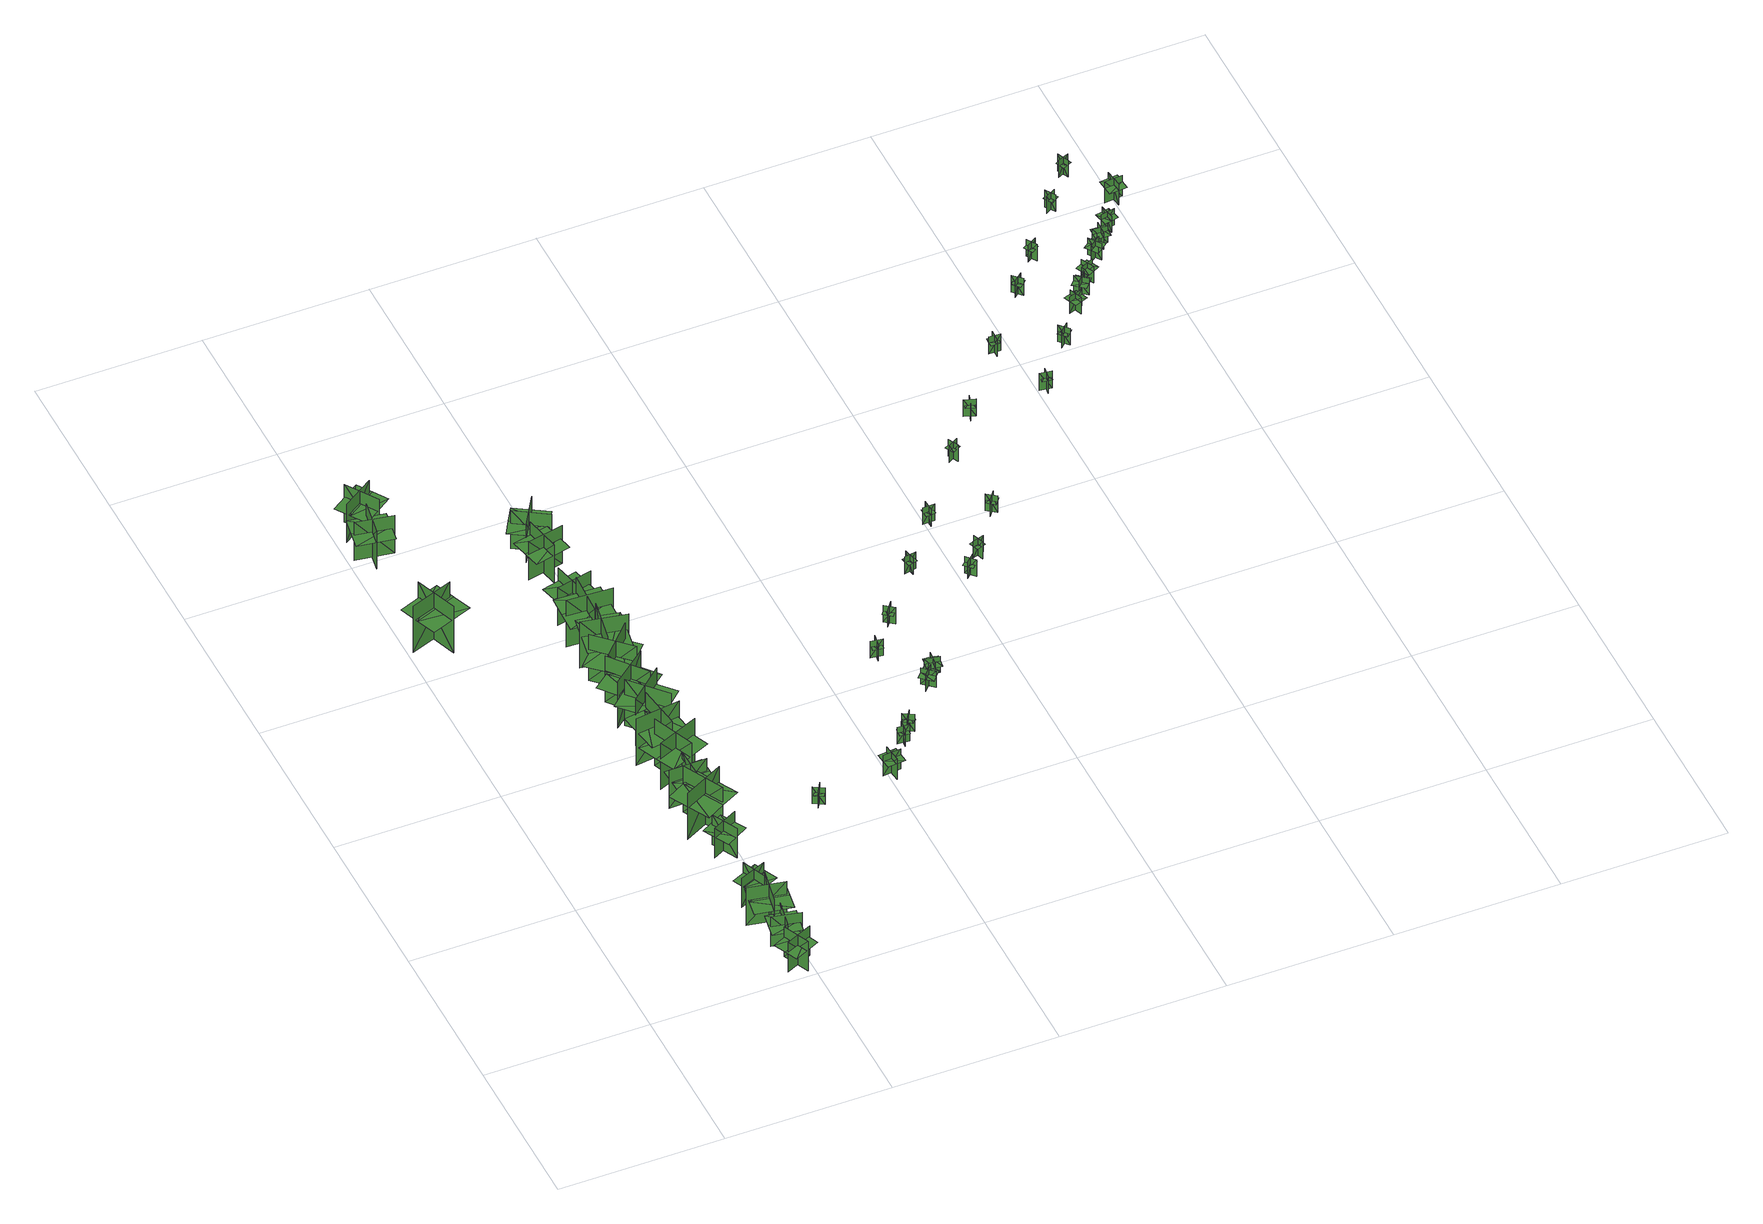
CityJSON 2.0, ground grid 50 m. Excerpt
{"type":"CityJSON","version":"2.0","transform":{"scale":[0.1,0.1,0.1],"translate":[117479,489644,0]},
"CityObjects":{
"tree1":{"type":"SolitaryVegetationObject","geometry":[{"type":"MultiSurface","lod":"1","boundaries":[[[0,1,2]],[[0,2,3]],[[4,5,6]],[[4,6,7]],[[8,9,10]],[[8,10,11]],[[8,11,12]],[[8,12,13]]]}]},
"tree2":{"type":"SolitaryVegetationObject","geometry":[{"type":"MultiSurface","lod":"1","boundaries":[[[14,15,16]],[[14,16,17]],[[18,19,20]],[[18,20,21]],[[22,23,24]],[[22,24,25]],[[22,25,26]],[[22,26,27]]]}]},
"tree3":{"type":"SolitaryVegetationObject","geometry":[{"type":"MultiSurface","lod":"1","boundaries":[[[28,29,30]],[[28,30,31]],[[32,33,34]],[[32,34,35]],[[36,37,38]],[[36,38,39]],[[36,39,40]],[[36,40,41]]]}]},
"tree4":{"type":"SolitaryVegetationObject","geometry":[{"type":"MultiSurface","lod":"1","boundaries":[[[42,43,44]],[[42,44,45]],[[46,47,48]],[[46,48,49]],[[50,51,52]],[[50,52,53]],[[50,53,54]],[[50,54,55]]]}]},
"tree5":{"type":"SolitaryVegetationObject","geometry":[{"type":"MultiSurface","lod":"1","boundaries":[[[56,57,58]],[[56,58,59]],[[60,61,62]],[[60,62,63]],[[64,65,66]],[[64,66,67]],[[64,67,68]],[[64,68,69]]]}]},
"tree6":{"type":"SolitaryVegetationObject","geometry":[{"type":"MultiSurface","lod":"1","boundaries":[[[70,71,72]],[[70,72,73]],[[74,75,76]],[[74,76,77]],[[78,79,80]],[[78,80,81]],[[78,81,82]],[[78,82,83]]]}]},
"tree7":{"type":"SolitaryVegetationObject","geometry":[{"type":"MultiSurface","lod":"1","boundaries":[[[84,85,86]],[[84,86,87]],[[88,89,90]],[[88,90,91]],[[92,93,94]],[[92,94,95]],[[92,95,96]],[[92,96,97]]]}]},
"tree8":{"type":"SolitaryVegetationObject","geometry":[{"type":"MultiSurface","lod":"1","boundaries":[[[98,99,100]],[[98,100,101]],[[102,103,104]],[[102,104,105]],[[106,107,108]],[[106,108,109]],[[106,109,110]],[[106,110,111]]]}]},
"tree9":{"type":"SolitaryVegetationObject","geometry":[{"type":"MultiSurface","lod":"1","boundaries":[[[112,113,114]],[[112,114,115]],[[116,117,118]],[[116,118,119]],[[120,121,122]],[[120,122,123]],[[120,123,124]],[[120,124,125]]]}]},
"tree10":{"type":"SolitaryVegetationObject","geometry":[{"type":"MultiSurface","lod":"1","boundaries":[[[126,127,128]],[[126,128,129]],[[130,131,132]],[[130,132,133]],[[134,135,136]],[[134,136,137]],[[134,137,138]],[[134,138,139]]]}]},
"tree11":{"type":"SolitaryVegetationObject","geometry":[{"type":"MultiSurface","lod":"1","boundaries":[[[140,141,142]],[[140,142,143]],[[144,145,146]],[[144,146,147]],[[148,149,150]],[[148,150,151]],[[148,151,152]],[[148,152,153]]]}]},
"tree12":{"type":"SolitaryVegetationObject","geometry":[{"type":"MultiSurface","lod":"1","boundaries":[[[154,155,156]],[[154,156,157]],[[158,159,160]],[[158,160,161]],[[162,163,164]],[[162,164,165]],[[162,165,166]],[[162,166,167]]]}]},
"tree13":{"type":"SolitaryVegetationObject","geometry":[{"type":"MultiSurface","lod":"1","boundaries":[[[168,169,170]],[[168,170,171]],[[172,173,174]],[[172,174,175]],[[176,177,178]],[[176,178,179]],[[176,179,180]],[[176,180,181]]]}]},
"tree14":{"type":"SolitaryVegetationObject","geometry":[{"type":"MultiSurface","lod":"1","boundaries":[[[182,183,184]],[[182,184,185]],[[186,187,188]],[[186,188,189]],[[190,191,192]],[[190,192,193]],[[190,193,194]],[[190,194,195]]]}]},
"tree15":{"type":"SolitaryVegetationObject","geometry":[{"type":"MultiSurface","lod":"1","boundaries":[[[196,197,198]],[[196,198,199]],[[200,201,202]],[[200,202,203]],[[204,205,206]],[[204,206,207]],[[204,207,208]],[[204,208,209]]]}]},
"tree16":{"type":"SolitaryVegetationObject","geometry":[{"type":"MultiSurface","lod":"1","boundaries":[[[210,211,212]],[[210,212,213]],[[214,215,216]],[[214,216,217]],[[218,219,220]],[[218,220,221]],[[218,221,222]],[[218,222,223]]]}]},
"tree17":{"type":"SolitaryVegetationObject","geometry":[{"type":"MultiSurface","lod":"1","boundaries":[[[224,225,226]],[[224,226,227]],[[228,229,230]],[[228,230,231]],[[232,233,234]],[[232,234,235]],[[232,235,236]],[[232,236,237]]]}]},
"tree18":{"type":"SolitaryVegetationObject","geometry":[{"type":"MultiSurface","lod":"1","boundaries":[[[238,239,240]],[[238,240,241]],[[242,243,244]],[[242,244,245]],[[246,247,248]],[[246,248,249]],[[246,249,250]],[[246,250,251]]]}]},
"tree19":{"type":"SolitaryVegetationObject","geometry":[{"type":"MultiSurface","lod":"1","boundaries":[[[252,253,254]],[[252,254,255]],[[256,257,258]],[[256,258,259]],[[260,261,262]],[[260,262,263]],[[260,263,264]],[[260,264,265]]]}]},
"tree20":{"type":"SolitaryVegetationObject","geometry":[{"type":"MultiSurface","lod":"1","boundaries":[[[266,267,268]],[[266,268,269]],[[270,271,272]],[[270,272,273]],[[274,275,276]],[[274,276,277]],[[274,277,278]],[[274,278,279]]]}]},
"tree21":{"type":"SolitaryVegetationObject","geometry":[{"type":"MultiSurface","lod":"1","boundaries":[[[280,281,282]],[[280,282,283]],[[284,285,286]],[[284,286,287]],[[288,289,290]],[[288,290,291]],[[288,291,292]],[[288,292,293]]]}]},
"tree22":{"type":"SolitaryVegetationObject","geometry":[{"type":"MultiSurface","lod":"1","boundaries":[[[294,295,296]],[[294,296,297]],[[298,299,300]],[[298,300,301]],[[302,303,304]],[[302,304,305]],[[302,305,306]],[[302,306,307]]]}]},
"tree23":{"type":"SolitaryVegetationObject","geometry":[{"type":"MultiSurface","lod":"1","boundaries":[[[308,309,310]],[[308,310,311]],[[312,313,314]],[[312,314,315]],[[316,317,318]],[[316,318,319]],[[316,319,320]],[[316,320,321]]]}]},
"tree24":{"type":"SolitaryVegetationObject","geometry":[{"type":"MultiSurface","lod":"1","boundaries":[[[322,323,324]],[[322,324,325]],[[326,327,328]],[[326,328,329]],[[330,331,332]],[[330,332,333]],[[330,333,334]],[[330,334,335]]]}]},
"tree25":{"type":"SolitaryVegetationObject","geometry":[{"type":"MultiSurface","lod":"1","boundaries":[[[336,337,338]],[[336,338,339]],[[340,341,342]],[[340,342,343]],[[344,345,346]],[[344,346,347]],[[344,347,348]],[[344,348,349]]]}]},
"tree26":{"type":"SolitaryVegetationObject","geometry":[{"type":"MultiSurface","lod":"1","boundaries":[[[350,351,352]],[[350,352,353]],[[354,355,356]],[[354,356,357]],[[358,359,360]],[[358,360,361]],[[358,361,362]],[[358,362,363]]]}]},
"tree27":{"type":"SolitaryVegetationObject","geometry":[{"type":"MultiSurface","lod":"1","boundaries":[[[364,365,366]],[[364,366,367]],[[368,369,370]],[[368,370,371]],[[372,373,374]],[[372,374,375]],[[372,375,376]],[[372,376,377]]]}]},
"tree28":{"type":"SolitaryVegetationObject","geometry":[{"type":"MultiSurface","lod":"1","boundaries":[[[378,379,380]],[[378,380,381]],[[382,383,384]],[[382,384,385]],[[386,387,388]],[[386,388,389]],[[386,389,390]],[[386,390,391]]]}]},
"tree29":{"type":"SolitaryVegetationObject","geometry":[{"type":"MultiSurface","lod":"1","boundaries":[[[392,393,394]],[[392,394,395]],[[396,397,398]],[[396,398,399]],[[400,401,402]],[[400,402,403]],[[400,403,404]],[[400,404,405]]]}]},
"tree30":{"type":"SolitaryVegetationObject","geometry":[{"type":"MultiSurface","lod":"1","boundaries":[[[406,407,408]],[[406,408,409]],[[410,411,412]],[[410,412,413]],[[414,415,416]],[[414,416,417]],[[414,417,418]],[[414,418,419]]]}]},
"tree31":{"type":"SolitaryVegetationObject","geometry":[{"type":"MultiSurface","lod":"1","boundaries":[[[420,421,422]],[[420,422,423]],[[424,425,426]],[[424,426,427]],[[428,429,430]],[[428,430,431]],[[428,431,432]],[[428,432,433]]]}]},
"tree32":{"type":"SolitaryVegetationObject","geometry":[{"type":"MultiSurface","lod":"1","boundaries":[[[434,435,436]],[[434,436,437]],[[438,439,440]],[[438,440,441]],[[442,443,444]],[[442,444,445]],[[442,445,446]],[[442,446,447]]]}]},
"tree33":{"type":"SolitaryVegetationObject","geometry":[{"type":"MultiSurface","lod":"1","boundaries":[[[448,449,450]],[[448,450,451]],[[452,453,454]],[[452,454,455]],[[456,457,458]],[[456,458,459]],[[456,459,460]],[[456,460,461]]]}]},
"tree34":{"type":"SolitaryVegetationObject","geometry":[{"type":"MultiSurface","lod":"1","boundaries":[[[462,463,464]],[[462,464,465]],[[466,467,468]],[[466,468,469]],[[470,471,472]],[[470,472,473]],[[470,473,474]],[[470,474,475]]]}]},
"tree35":{"type":"SolitaryVegetationObject","geometry":[{"type":"MultiSurface","lod":"1","boundaries":[[[476,477,478]],[[476,478,479]],[[480,481,482]],[[480,482,483]],[[484,485,486]],[[484,486,487]],[[484,487,488]],[[484,488,489]]]}]},
"tree36":{"type":"SolitaryVegetationObject","geometry":[{"type":"MultiSurface","lod":"1","boundaries":[[[490,491,492]],[[490,492,493]],[[494,495,496]],[[494,496,497]],[[498,499,500]],[[498,500,501]],[[498,501,502]],[[498,502,503]]]}]},
"tree37":{"type":"SolitaryVegetationObject","geometry":[{"type":"MultiSurface","lod":"1","boundaries":[[[504,505,506]],[[504,506,507]],[[508,509,510]],[[508,510,511]],[[512,513,514]],[[512,514,515]],[[512,515,516]],[[512,516,517]]]}]},
"tree38":{"type":"SolitaryVegetationObject","geometry":[{"type":"MultiSurface","lod":"1","boundaries":[[[518,519,520]],[[518,520,521]],[[522,523,524]],[[522,524,525]],[[526,527,528]],[[526,528,529]],[[526,529,530]],[[526,530,531]]]}]},
"tree39":{"type":"SolitaryVegetationObject","geometry":[{"type":"MultiSurface","lod":"1","boundaries":[[[532,533,534]],[[532,534,535]],[[536,537,538]],[[536,538,539]],[[540,541,542]],[[540,542,543]],[[540,543,544]],[[540,544,545]]]}]},
"tree40":{"type":"SolitaryVegetationObject","geometry":[{"type":"MultiSurface","lod":"1","boundaries":[[[546,547,548]],[[546,548,549]],[[550,551,552]],[[550,552,553]],[[554,555,556]],[[554,556,557]],[[554,557,558]],[[554,558,559]]]}]},
"tree41":{"type":"SolitaryVegetationObject","geometry":[{"type":"MultiSurface","lod":"1","boundaries":[[[560,561,562]],[[560,562,563]],[[564,565,566]],[[564,566,567]],[[568,569,570]],[[568,570,571]],[[568,571,572]],[[568,572,573]]]}]},
"tree42":{"type":"SolitaryVegetationObject","geometry":[{"type":"MultiSurface","lod":"1","boundaries":[[[574,575,576]],[[574,576,577]],[[578,579,580]],[[578,580,581]],[[582,583,584]],[[582,584,585]],[[582,585,586]],[[582,586,587]]]}]},
"tree43":{"type":"SolitaryVegetationObject","geometry":[{"type":"MultiSurface","lod":"1","boundaries":[[[588,589,590]],[[588,590,591]],[[592,593,594]],[[592,594,595]],[[596,597,598]],[[596,598,599]],[[596,599,600]],[[596,600,601]]]}]},
"tree44":{"type":"SolitaryVegetationObject","geometry":[{"type":"MultiSurface","lod":"1","boundaries":[[[602,603,604]],[[602,604,605]],[[606,607,608]],[[606,608,609]],[[610,611,612]],[[610,612,613]],[[610,613,614]],[[610,614,615]]]}]},
"tree45":{"type":"SolitaryVegetationObject","geometry":[{"type":"MultiSurface","lod":"1","boundaries":[[[616,617,618]],[[616,618,619]],[[620,621,622]],[[620,622,623]],[[624,625,626]],[[624,626,627]],[[624,627,628]],[[624,628,629]]]}]},
"tree46":{"type":"SolitaryVegetationObject","geometry":[{"type":"MultiSurface","lod":"1","boundaries":[[[630,631,632]],[[630,632,633]],[[634,635,636]],[[634,636,637]],[[638,639,640]],[[638,640,641]],[[638,641,642]],[[638,642,643]]]}]},
"tree47":{"type":"SolitaryVegetationObject","geometry":[{"type":"MultiSurface","lod":"1","boundaries":[[[644,645,646]],[[644,646,647]],[[648,649,650]],[[648,650,651]],[[652,653,654]],[[652,654,655]],[[652,655,656]],[[652,656,657]]]}]},
"tree48":{"type":"SolitaryVegetationObject","geometry":[{"type":"MultiSurface","lod":"1","boundaries":[[[658,659,660]],[[658,660,661]],[[662,663,664]],[[662,664,665]],[[666,667,668]],[[666,668,669]],[[666,669,670]],[[666,670,671]]]}]},
"tree49":{"type":"SolitaryVegetationObject","geometry":[{"type":"MultiSurface","lod":"1","boundaries":[[[672,673,674]],[[672,674,675]],[[676,677,678]],[[676,678,679]],[[680,681,682]],[[680,682,683]],[[680,683,684]],[[680,684,685]]]}]},
"tree50":{"type":"SolitaryVegetationObject","geometry":[{"type":"MultiSurface","lod":"1","boundaries":[[[686,687,688]],[[686,688,689]],[[690,691,692]],[[690,692,693]],[[694,695,696]],[[694,696,697]],[[694,697,698]],[[694,698,699]]]}]}
},
"vertices":[
[510,74,10],[430,39,10],[430,39,120],[510,74,120],[445,100,10],[481,19,10],[481,19,120],[445,100,120],[503,78,84],[486,115,84],[406,78,84],[423,41,84],[440,4,84],[520,41,84],
[514,132,11],[427,150,11],[427,150,121],[514,132,121],[475,191,11],[458,104,11],[458,104,121],[475,191,121],[510,140,86],[517,180,86],[430,195,86],[423,155,86],[416,115,86],[502,100,86],
[401,253,11],[512,232,11],[512,232,152],[401,253,152],[451,178,11],[472,290,11],[472,290,152],[451,178,152],[406,244,106],[397,192,106],[509,173,106],[518,224,106],[526,276,106],[415,295,106],
[418,324,12],[499,358,12],[499,358,121],[418,324,121],[482,298,12],[448,379,12],[448,379,121],[482,298,121],[425,321,86],[441,283,86],[522,319,86],[506,356,86],[489,393,86],[409,358,86],
[17,1623,11],[147,1671,11],[147,1671,183],[17,1623,183],[117,1577,11],[69,1707,11],[69,1707,183],[117,1577,183],[28,1617,128],[51,1558,128],[180,1607,128],[157,1667,128],[134,1727,128],[5,1677,128],
[488,508,13],[448,586,13],[448,586,123],[488,508,123],[510,574,13],[431,534,13],[431,534,123],[510,574,123],[491,515,87],[527,535,87],[485,612,87],[449,593,87],[414,573,87],[456,496,87],
[429,740,10],[493,617,10],[493,617,182],[429,740,182],[396,635,10],[519,698,10],[519,698,182],[396,635,182],[424,727,127],[368,697,127],[434,575,127],[490,606,127],[546,636,127],[481,758,127],
[132,2006,12],[20,2025,12],[20,2025,153],[132,2006,153],[80,2079,12],[61,1968,12],[61,1968,153],[80,2079,153],[126,2015,107],[134,2067,107],[22,2084,107],[14,2032,107],[6,1980,107],[118,1963,107],
[401,769,10],[514,772,10],[514,772,151],[401,769,151],[466,707,10],[463,820,10],[463,820,151],[466,707,151],[408,761,106],[410,709,106],[523,714,106],[521,766,106],[519,818,106],[406,813,106],
[536,900,11],[409,846,11],[409,846,183],[536,900,183],[434,942,11],[488,814,11],[488,814,183],[434,942,183],[524,906,127],[499,964,127],[372,908,127],[398,850,127],[424,791,127],[550,847,127],
[31,2099,12],[126,2162,12],[126,2162,153],[31,2099,153],[119,2081,12],[57,2176,12],[57,2176,153],[119,2081,153],[41,2096,108],[71,2053,108],[164,2117,108],[135,2160,108],[105,2204,108],[12,2140,108],
[455,1048,12],[473,911,12],[473,911,185],[455,1048,185],[388,961,12],[525,979,12],[525,979,185],[388,961,185],[446,1038,129],[383,1029,129],[404,892,129],[467,901,129],[530,911,129],[510,1048,129],
[516,1015,13],[424,1119,13],[424,1119,185],[516,1015,185],[522,1125,13],[419,1033,13],[419,1033,185],[522,1125,185],[518,1028,129],[564,1072,129],[471,1173,129],[424,1130,129],[377,1086,129],[471,985,129],
[415,1229,10],[502,1122,10],[502,1122,182],[415,1229,182],[404,1120,10],[511,1207,10],[511,1207,182],[404,1120,182],[413,1216,127],[364,1175,127],[453,1069,127],[502,1111,127],[551,1152,127],[462,1258,127],
[518,1325,12],[422,1226,12],[422,1226,184],[518,1325,184],[408,1324,12],[508,1227,12],[508,1227,184],[408,1324,184],[505,1326,128],[459,1369,128],[364,1269,128],[411,1225,128],[457,1181,128],[552,1282,128],
[450,1292,13],[475,1428,13],[475,1428,185],[450,1292,185],[541,1354,13],[405,1379,13],[405,1379,185],[541,1354,185],[462,1298,129],[525,1288,129],[547,1424,129],[484,1435,129],[421,1445,129],[398,1309,129],
[545,1467,10],[407,1474,10],[407,1474,183],[545,1467,183],[471,1548,10],[464,1410,10],[464,1410,183],[471,1548,183],[537,1477,127],[539,1541,127],[401,1545,127],[398,1482,127],[396,1418,127],[535,1413,127],
[531,1586,10],[421,1561,10],[421,1561,151],[531,1586,151],[455,1634,10],[480,1523,10],[480,1523,151],[455,1634,151],[523,1592,106],[511,1643,106],[400,1616,106],[413,1566,106],[425,1515,106],[535,1541,106],
[772,602,12],[790,633,12],[790,633,74],[772,602,74],[795,608,12],[795,608,74],[764,626,74],[764,626,12],[794,609,54],[801,622,54],[776,637,54],[769,623,54],[761,610,54],[787,596,54],
[534,1784,10],[423,1761,10],[423,1761,151],[534,1784,151],[460,1833,10],[482,1722,10],[482,1722,151],[460,1833,151],[526,1790,106],[515,1841,106],[404,1817,106],[415,1766,106],[427,1715,106],[537,1739,106],
[526,1836,10],[430,1896,10],[430,1896,151],[526,1836,151],[506,1924,10],[446,1828,10],[446,1828,151],[506,1924,151],[524,1847,105],[551,1892,105],[454,1950,105],[427,1905,105],[401,1860,105],[498,1802,105],
[1005,666,21],[1011,611,21],[1011,611,97],[1005,666,97],[982,638,21],[1037,644,21],[1037,644,97],[982,638,97],[982,638,76],[985,611,76],[1040,616,76],[1037,644,76],[1034,671,76],[979,666,76],
[1070,741,20],[1106,737,20],[1106,737,82],[1070,741,82],[1085,722,20],[1085,722,82],[1089,758,82],[1089,758,20],[1085,724,62],[1100,722,62],[1104,751,62],[1089,752,62],[1074,754,62],[1070,726,62],
[1134,769,19],[1104,788,19],[1104,788,81],[1134,769,81],[1129,792,19],[1129,792,81],[1109,762,81],[1109,762,19],[1128,791,61],[1115,799,61],[1100,775,61],[1112,767,61],[1125,758,61],[1141,783,61],
[1148,807,20],[1155,807,20],[1155,818,20],[1148,818,20],[1151,807,24],[1151,807,16],[1151,818,16],[1151,818,24],[1151,815,24],[1155,815,24],[1155,815,16],[1151,815,16],[1147,815,16],[1147,815,24],
[1146,1091,14],[1182,1085,14],[1182,1085,76],[1146,1091,76],[1161,1071,14],[1161,1071,76],[1166,1107,76],[1166,1107,14],[1161,1073,56],[1176,1070,56],[1180,1099,56],[1165,1101,56],[1150,1103,56],[1146,1075,56],
[1260,942,12],[1230,909,12],[1230,909,73],[1260,942,73],[1230,941,12],[1263,911,12],[1263,911,73],[1230,941,73],[1230,941,56],[1215,924,56],[1248,894,56],[1263,911,56],[1278,927,56],[1245,957,56],
[1296,961,13],[1252,967,13],[1252,967,74],[1296,961,74],[1278,985,13],[1272,941,13],[1272,941,74],[1278,985,74],[1278,985,57],[1256,988,57],[1250,944,57],[1272,941,57],[1294,938,57],[1300,981,57],
[1236,1207,16],[1264,1185,16],[1264,1185,78],[1236,1207,78],[1239,1183,16],[1239,1183,78],[1261,1212,78],[1261,1212,16],[1239,1184,58],[1251,1175,58],[1269,1198,58],[1257,1207,58],[1245,1216,58],[1227,1193,58],
[1369,1361,14],[1405,1368,14],[1405,1368,76],[1369,1361,76],[1389,1348,14],[1389,1348,76],[1382,1383,76],[1382,1383,14],[1389,1349,56],[1403,1352,56],[1398,1380,56],[1383,1378,56],[1368,1375,56],[1374,1346,56],
[1519,1296,15],[1543,1269,15],[1543,1269,77],[1519,1296,77],[1518,1272,15],[1518,1272,77],[1544,1296,77],[1544,1296,15],[1519,1273,57],[1529,1262,57],[1550,1281,57],[1540,1292,57],[1530,1304,57],[1508,1284,57],
[1495,1521,13],[1531,1524,13],[1531,1524,75],[1495,1521,75],[1513,1506,13],[1513,1506,75],[1511,1542,75],[1511,1542,13],[1513,1507,55],[1528,1508,55],[1526,1537,55],[1511,1536,55],[1496,1535,55],[1498,1506,55],
[1576,1361,16],[1587,1327,16],[1587,1327,78],[1576,1361,78],[1565,1340,16],[1565,1340,78],[1599,1351,78],[1599,1351,16],[1566,1340,58],[1571,1326,58],[1598,1335,58],[1594,1350,58],[1589,1364,58],[1561,1355,58],
[1701,1480,15],[1672,1502,15],[1672,1502,76],[1701,1480,76],[1698,1504,15],[1698,1504,76],[1675,1475,76],[1675,1475,15],[1697,1502,56],[1685,1512,56],[1667,1489,56],[1679,1480,56],[1691,1470,56],[1709,1493,56],
[1692,1735,15],[1661,1718,15],[1661,1718,77],[1692,1735,77],[1669,1742,15],[1669,1742,77],[1686,1711,77],[1686,1711,15],[1670,1741,57],[1657,1734,57],[1670,1708,57],[1684,1716,57],[1697,1723,57],[1683,1748,57],
[1806,1860,13],[1772,1871,13],[1772,1871,75],[1806,1860,75],[1795,1882,13],[1795,1882,75],[1784,1847,75],[1784,1847,13],[1795,1880,55],[1780,1885,55],[1772,1857,55],[1786,1853,55],[1801,1848,55],[1809,1876,55],
[1955,2088,14],[1954,2052,14],[1954,2052,76],[1955,2088,76],[1937,2072,14],[1937,2072,76],[1973,2071,76],[1973,2071,14],[1938,2072,56],[1938,2057,56],[1967,2056,56],[1967,2071,56],[1968,2086,56],[1939,2087,56],
[2039,1875,16],[2003,1880,16],[2003,1880,78],[2039,1875,78],[2025,1894,16],[2025,1894,78],[2020,1858,78],[2020,1858,16],[2024,1893,58],[2009,1895,58],[2005,1866,58],[2020,1864,58],[2035,1862,58],[2039,1890,58],
[2155,2013,14],[2130,2039,14],[2130,2039,76],[2155,2013,76],[2155,2037,14],[2155,2037,76],[2129,2012,76],[2129,2012,14],[2154,2036,56],[2144,2047,56],[2123,2027,56],[2134,2016,56],[2144,2005,56],[2165,2025,56],
[2097,2250,12],[2123,2274,12],[2123,2274,74],[2097,2250,74],[2121,2249,12],[2121,2249,74],[2096,2275,74],[2096,2275,12],[2120,2250,54],[2131,2260,54],[2111,2281,54],[2100,2271,54],[2089,2261,54],[2109,2240,54],
[2217,2151,18],[2232,2110,18],[2232,2110,79],[2217,2151,79],[2204,2125,18],[2246,2140,18],[2246,2140,79],[2204,2125,79],[2204,2125,62],[2212,2104,62],[2253,2119,62],[2246,2140,62],[2238,2160,62],[2196,2145,62],
[2191,2389,13],[2210,2358,13],[2210,2358,75],[2191,2389,75],[2186,2365,13],[2186,2365,75],[2216,2384,75],[2216,2384,13],[2187,2366,55],[2195,2353,55],[2219,2369,55],[2211,2381,55],[2203,2394,55],[2179,2379,55],
[2253,2171,16],[2282,2204,16],[2282,2204,78],[2253,2171,78],[2283,2173,16],[2249,2201,16],[2249,2201,78],[2283,2173,78],[2283,2173,60],[2297,2190,60],[2263,2218,60],[2249,2201,60],[2235,2185,60],[2268,2156,60],
[2323,2243,15],[2283,2224,15],[2283,2224,76],[2323,2243,76],[2295,2253,15],[2314,2213,15],[2314,2213,76],[2295,2253,76],[2295,2253,59],[2275,2243,59],[2295,2203,59],[2314,2213,59],[2334,2223,59],[2315,2262,59],
[2372,2287,16],[2346,2323,16],[2346,2323,77],[2372,2287,77],[2376,2316,16],[2341,2290,16],[2341,2290,77],[2376,2316,77],[2376,2316,60],[2363,2334,60],[2328,2307,60],[2341,2290,60],[2354,2272,60],[2390,2299,60],
[2337,2517,14],[2318,2547,14],[2318,2547,76],[2337,2517,76],[2342,2540,14],[2342,2540,76],[2312,2521,76],[2312,2521,14],[2341,2539,56],[2333,2552,56],[2309,2537,56],[2317,2524,56],[2325,2511,56],[2349,2526,56],
[2415,2345,16],[2371,2348,16],[2371,2348,78],[2415,2345,78],[2396,2367,16],[2393,2323,16],[2393,2323,78],[2396,2367,78],[2396,2367,61],[2374,2368,61],[2371,2324,61],[2393,2323,61],[2415,2322,61],[2418,2366,61],
[2416,2391,18],[2459,2400,18],[2459,2400,79],[2416,2391,79],[2440,2374,18],[2431,2418,18],[2431,2418,79],[2440,2374,79],[2440,2374,62],[2462,2379,62],[2453,2422,62],[2431,2418,62],[2410,2413,62],[2419,2370,62],
[2400,2637,16],[2433,2652,16],[2433,2652,78],[2400,2637,78],[2423,2628,16],[2423,2628,78],[2408,2662,78],[2408,2662,16],[2422,2630,58],[2436,2636,58],[2424,2662,58],[2410,2656,58],[2397,2650,58],[2408,2624,58],
[2504,2470,16],[2498,2525,16],[2498,2525,93],[2504,2470,93],[2527,2498,16],[2472,2493,16],[2472,2493,93],[2527,2498,93],[2527,2498,71],[2525,2526,71],[2470,2520,71],[2472,2493,71],[2475,2465,71],[2530,2470,71]
]}
